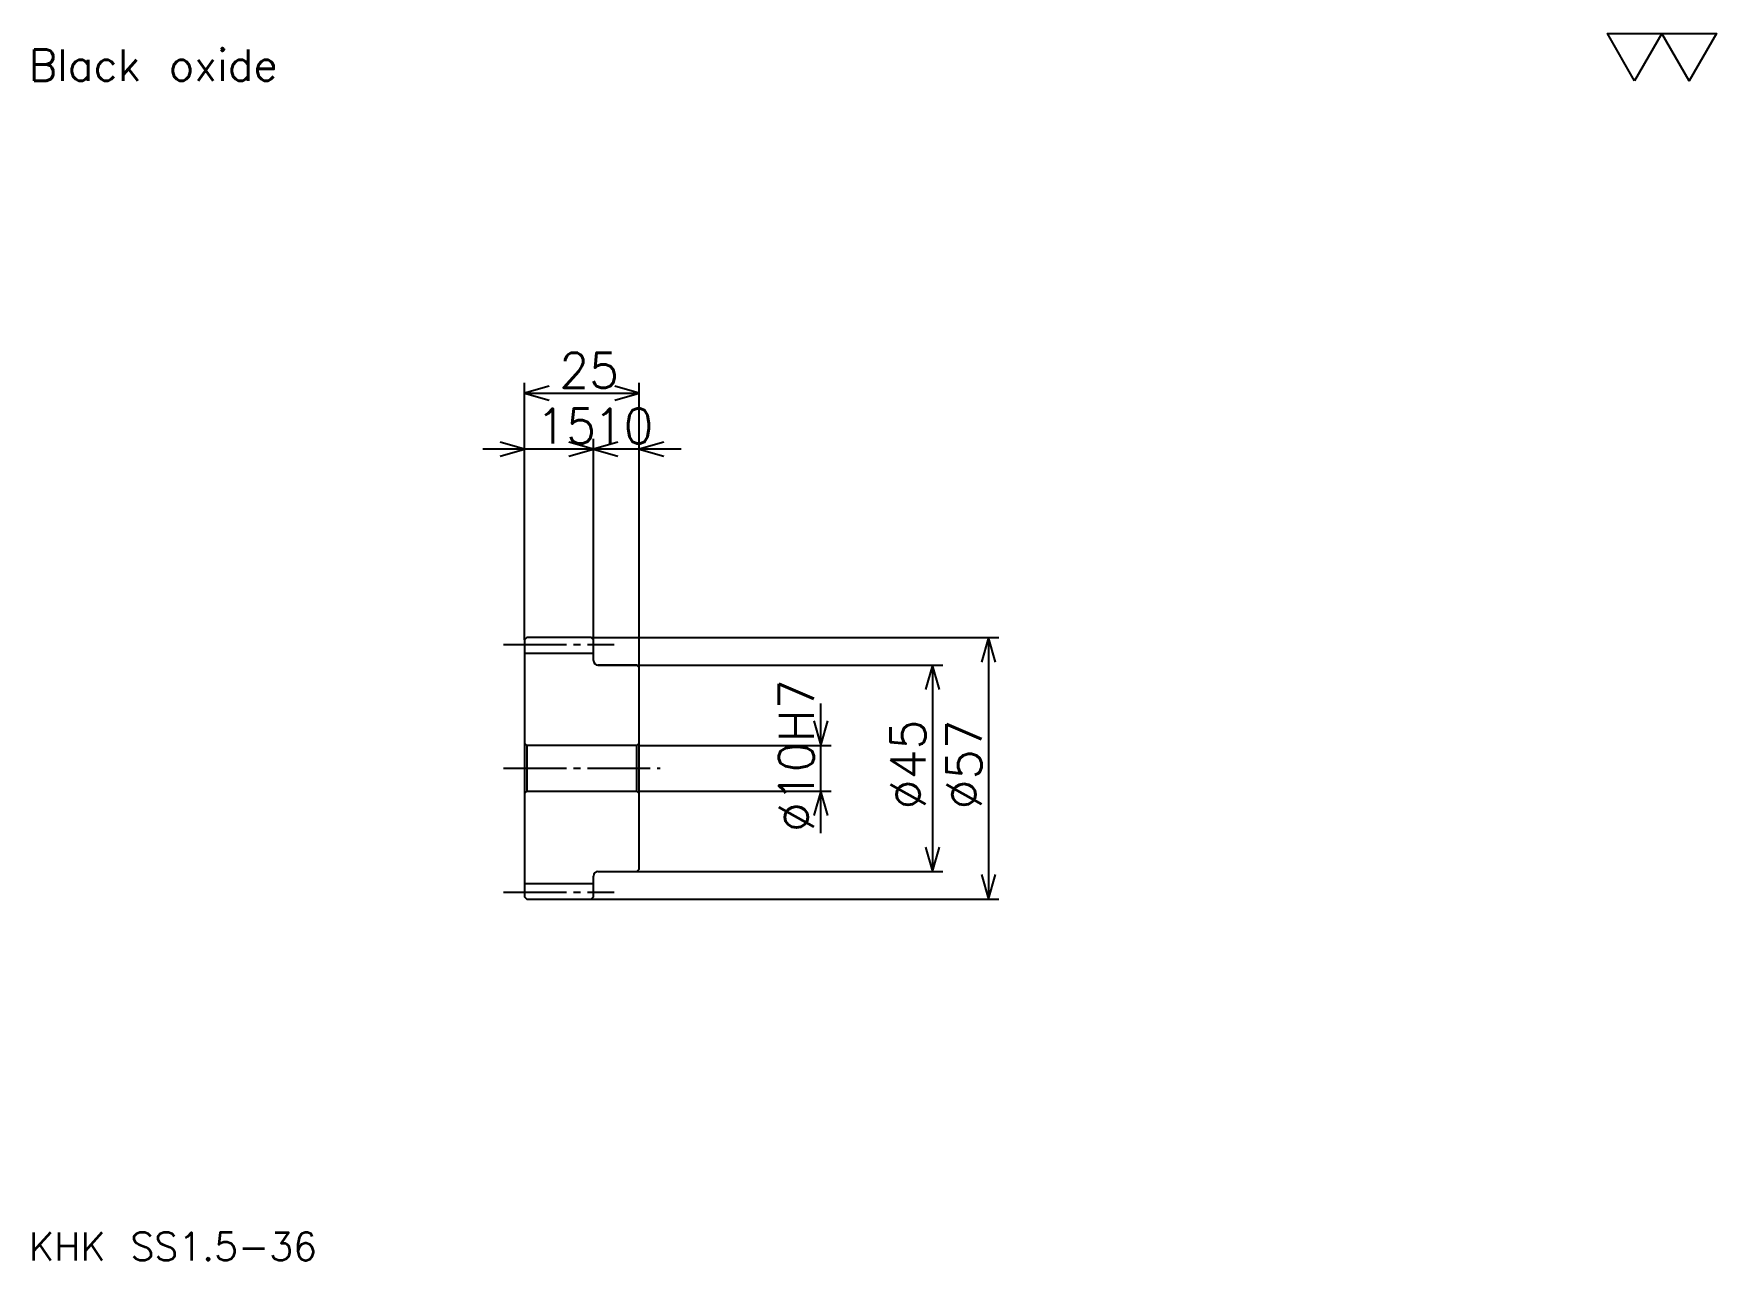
# Model space of a CAD drawing. Extents: x 16 to 383, y 17 to 284.
import ezdxf

# ---------------------------------------------------------------- set-up
doc = ezdxf.new("R2010")
doc.units = 0
doc.linetypes.add('DASHDOT', pattern=[18.260869, 13.695652, -1.521739, 1.521739, -1.521739])
doc.layers.get('0').update_dxf_attribs({"linetype": 'CONTINUOUS'})
doc.layers.add('DASHDOT', color=6, linetype='DASHDOT')
doc.styles.add('KANJI', font='TXT', dxfattribs={"bigfont": 'BIGFONT'})

msp = doc.modelspace()

# ---------------------------------------------------------------- linework, layer by layer
at = {"color": 5}
for p, q in [((123.260864, 152.521744), (123.260864, 208.065216)), ((123.260864, 205.782608), (148.260864, 205.782608)), ((148.260864, 152.521744), (148.260864, 208.065216)), ((138.260864, 152.521744), (138.260864, 195.891312)), ((147.391296, 193.608704), (114.130432, 193.608704)), ((157.391296, 193.608704), (129.130432, 193.608704)), ((123.260864, 152.021744), (123.260864, 152.521744)), ((137.760864, 152.521744), (148.260864, 152.521744)), ((138.260864, 152.021744), (138.260864, 152.521744)), ((148.260864, 152.521744), (226.630432, 152.521744)), ((148.260864, 146.021744), (148.260864, 152.521744)), ((224.347824, 152.521744), (224.347824, 95.521744)), ((139.260864, 146.521744), (148.260864, 146.521744)), ((148.260864, 146.521744), (214.456512, 146.521744)), ((212.173904, 146.521744), (212.173904, 101.521744)), ((187.82608, 109.891312), (187.82608, 138.152176)), ((148.260864, 129.021744), (190.108688, 129.021744)), ((148.260864, 119.021744), (190.108688, 119.021744)), ((139.260864, 101.521744), (148.260864, 101.521744)), ((148.260864, 101.521744), (214.456512, 101.521744)), ((137.760864, 95.521744), (148.260864, 95.521744)), ((148.260864, 95.521744), (226.630432, 95.521744))]:
    msp.add_line(p, q, dxfattribs=at)
at = {"color": 4}
for p, q in [((123.260864, 149.146744), (138.260864, 149.146744)), ((123.760864, 129.021744), (123.760864, 119.021744)), ((147.760864, 129.021744), (148.260864, 129.521744)), ((147.760864, 119.021744), (148.260864, 118.521744)), ((123.260864, 98.896744), (138.260864, 98.896744))]:
    msp.add_line(p, q, dxfattribs=at)
at = {"color": 7}
msp.add_lwpolyline([(365.217377, 273.913055), (359.282593, 284.200012), (383.021729, 284.200012), (377.086945, 273.913055), (371.152161, 284.200012), (365.217377, 273.913055)], dxfattribs=at)
at = {"color": 5}
for points in [[(128.586945, 207.304352), (123.260864, 205.782608), (128.586945, 204.260864)], [(142.934784, 204.260864), (148.260864, 205.782608), (142.934784, 207.304352)], [(117.934776, 192.086975), (123.260864, 193.608704), (117.934776, 195.130432)], [(132.934784, 192.086975), (138.260864, 193.608704), (132.934784, 195.130432)], [(143.586945, 195.130432), (138.260864, 193.608704), (143.586945, 192.086975)], [(153.586945, 195.130432), (148.260864, 193.608704), (153.586945, 192.086975)], [(225.869568, 147.195648), (224.347824, 152.521744), (222.82608, 147.195648)], [(213.695648, 141.195648), (212.173904, 146.521744), (210.652161, 141.195648)], [(186.304337, 134.347824), (187.82608, 129.021744), (189.347809, 134.347824)], [(189.347809, 113.695656), (187.82608, 119.021744), (186.304337, 113.695656)], [(210.652161, 106.847832), (212.173904, 101.521744), (213.695648, 106.847832)], [(222.82608, 100.847832), (224.347824, 95.521744), (225.869568, 100.847832)]]:
    msp.add_lwpolyline(points, dxfattribs=at)
at = {"color": 4}
for points in [[(138.260864, 147.521744), (138.260864, 152.021744), (137.760864, 152.521744), (123.760864, 152.521744), (123.260864, 152.021744), (123.260864, 118.521744)], [(139.260864, 101.521744), (147.760864, 101.521744), (148.260864, 102.021744), (148.260864, 146.021744), (147.760864, 146.521744), (139.260864, 146.521744)], [(123.260864, 118.521744), (123.760864, 119.021744), (147.760864, 119.021744), (147.760864, 129.021744), (123.760864, 129.021744), (123.260864, 129.521744)], [(123.260864, 118.521744), (123.260864, 96.021744), (123.760864, 95.521744), (137.760864, 95.521744), (138.260864, 96.021744), (138.260864, 100.521744)]]:
    msp.add_lwpolyline(points, dxfattribs=at)
for centre, start, end in [((139.260864, 147.521744), 180, 270), ((139.260864, 100.521744), 90, 180)]:
    msp.add_arc(centre, 1, start, end, dxfattribs=at)
at = {"layer": 'DASHDOT', "color": 7}
for p, q in [((118.695648, 151.021744), (142.82608, 151.021744)), ((118.695648, 124.021744), (152.82608, 124.021744)), ((118.695648, 97.021744), (142.82608, 97.021744))]:
    msp.add_line(p, q, dxfattribs=at)

# ---------------------------------------------------------------- texts
at = {"color": 7, "style": 'KANJI'}
for s, height, p in [('Black oxide', 6.847826, (15.217391, 273.913055)), ('25', 7.608696, (130.815216, 207)), ('15', 7.608696, (125.815208, 194.826096)), ('10', 7.608696, (138.315216, 194.826096)), ('KHK SS1.5-36', 6.086957, (15.217391, 16.73913))]:
    msp.add_text(s, height=height, dxfattribs=at).set_placement(p)
for s, p in [('%%c10H7', (186.304337, 110.135872)), ('%%c45', (210.652161, 115.081528)), ('%%c57', (222.82608, 115.081528))]:
    msp.add_text(s, height=7.608696, rotation=90, dxfattribs=at).set_placement(p)

doc.saveas('drawing.dxf')
